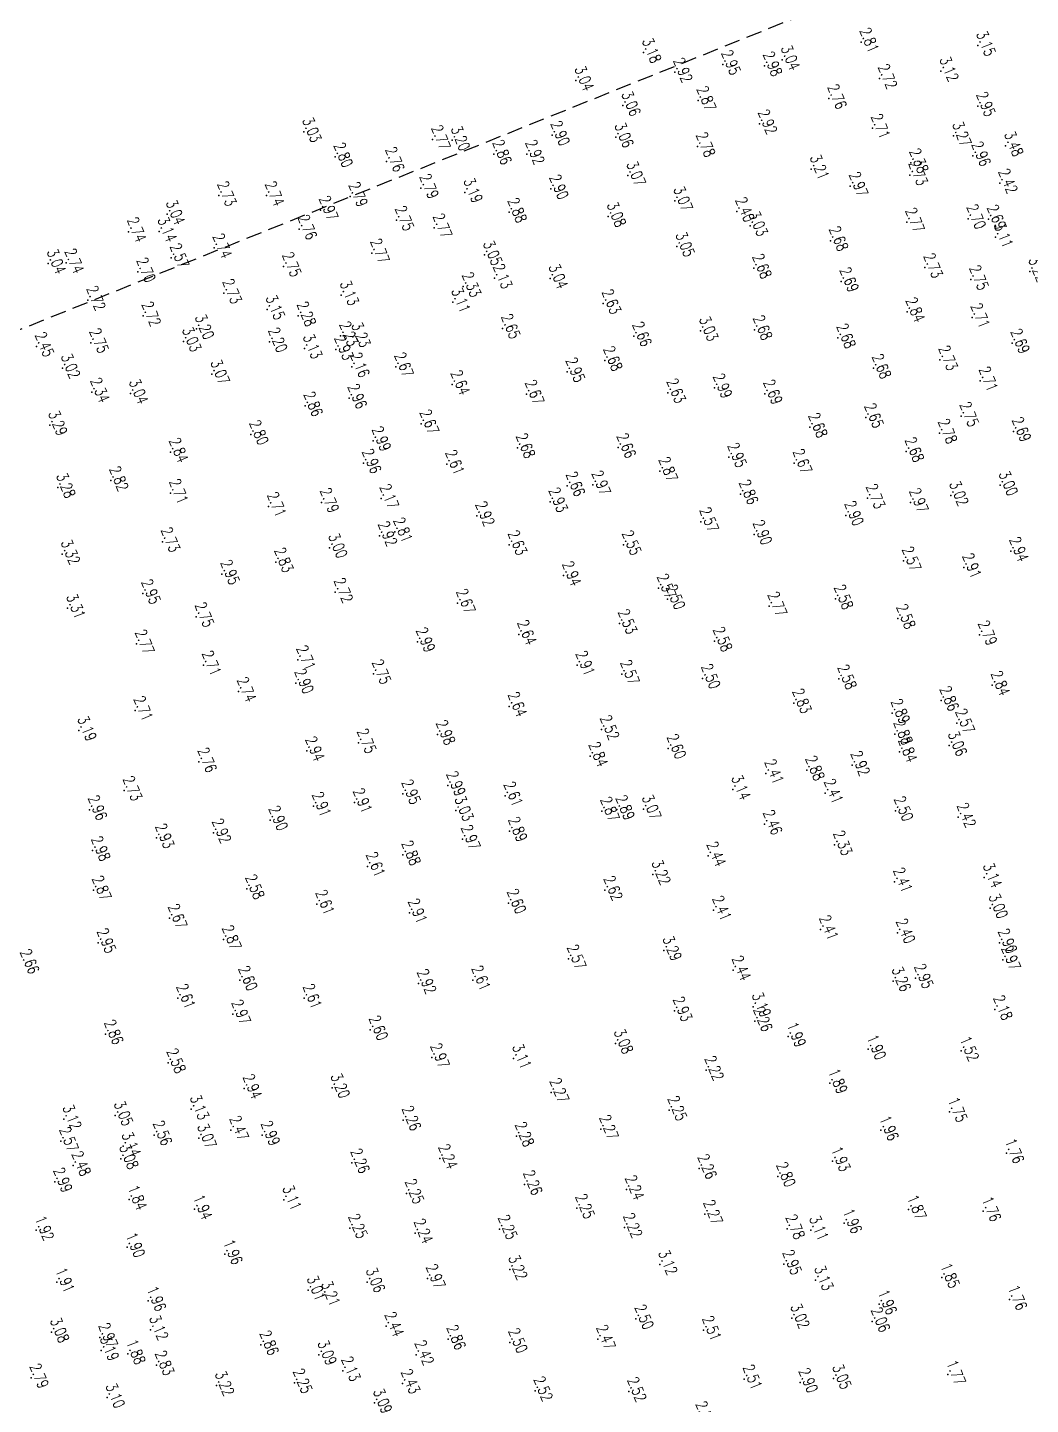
# Model space of a CAD drawing. Header units: millimetres. Extents: x 405522 to 410309, y 2303080 to 2310223.
# Drawn here: x 407136.6 to 407297.1, y 2306973.5 to 2307194 of the extents above; entities that cross this region are included whole.
import ezdxf
from ezdxf.enums import TextEntityAlignment as Align
from ezdxf.xclip import XClip

# ---------------------------------------------------------------- set-up
doc = ezdxf.new("R2010")
doc.units = ezdxf.units.MM
doc.header["$LTSCALE"] = 10
doc.header["$MEASUREMENT"] = 0
doc.header["$XCLIPFRAME"] = 0
doc.linetypes.add('HIDDEN', pattern=[0.375, 0.25, -0.125])
doc.layers.get('Defpoints').update_dxf_attribs({"linetype": 'CONTINUOUS'})
for name, color, linetype in [('caodo', 7, 'CONTINUOUS'), ('DIM', 4, 'CONTINUOUS'), ('mois', 3, 'CONTINUOUS')]:
    doc.layers.add(name, color=color, linetype=linetype)
doc.styles.add('Dien', font='simplex.shx', dxfattribs={"width": 0.75})
doc.styles.add('txt', font='romans.shx', dxfattribs={"height": 0.2})
doc.dimstyles.new('D6.7', dxfattribs={"dimscale": 6.7, "dimtxt": 1.5, "dimasz": 2, "dimexe": 1.5, "dimexo": 0.5, "dimgap": 1, "dimtad": 1, "dimdec": 0, "dimdsep": 46, "dimtxsty": 'Dien', "dimcen": 1, "dimclrd": 256, "dimclre": 256, "dimclrt": 7, "dimaunit": 1, "dimadec": 3, "dimazin": 0, "dimtfac": 1, "dimtdec": 0, "dimtmove": 1, "dimatfit": 0, "dimfxl": 1, "dimtolj": 1, "dimtzin": 0, "dimlwe": -1, "dimarcsym": 0})

# ---------------------------------------------------------------- blocks, each defined once
blk = doc.blocks.new('*D8')
at = {"layer": 'Defpoints', "color": 0, "linetype": 'Continuous'}
for p in [(407688.8, 2307448.84), (407705.66, 2307406.94), (406731.61, 2307015)]:
    blk.add_point(p, dxfattribs=at)
at = {"layer": 'DIM', "linetype": 'Continuous'}
for p, q in [((407704.41, 2307410.04), (407685.05, 2307458.16)), ((406730.36, 2307018.11), (406711, 2307066.22))]:
    blk.add_line(p, q, dxfattribs=at)
at = {"layer": 'DIM', "linetype": 'Continuous', "lineweight": -2}
blk.add_line((406727.19, 2307061.9), (407676.37, 2307443.83), dxfattribs=at)
at = {"layer": 'DIM', "linetype": 'Continuous'}
for points in [[(407675.53, 2307445.9), (407677.2, 2307441.76), (407688.8, 2307448.84)], [(406726.35, 2307063.97), (406728.02, 2307059.83), (406714.75, 2307056.9)]]:
    blk.add_solid(points, dxfattribs=at)
at = {"layer": 'DIM', "color": 7, "linetype": 'Continuous', "insert": (407197.4, 2307263.74), "char_height": 10.05, "attachment_point": 5, "rotation": 21.9189, "style": 'Dien'}
blk.add_mtext('\\A1;1050', dxfattribs=at)
blk = doc.blocks.new('*D10')
at = {"layer": 'Defpoints', "color": 0, "linetype": 'Continuous'}
for p in [(407816.98, 2307451.73), (406697.25, 2307100.41), (406731.61, 2307015)]:
    blk.add_point(p, dxfattribs=at)
at = {"layer": 'DIM'}
for p, q in [((407815.73, 2307454.84), (407778.86, 2307546.46)), ((406730.36, 2307018.11), (406693.5, 2307109.73))]:
    blk.add_line(p, q, dxfattribs=at)
at = {"layer": 'DIM', "linetype": 'Continuous', "lineweight": -2}
blk.add_line((407770.18, 2307532.14), (406709.68, 2307105.41), dxfattribs=at)
at = {"layer": 'DIM', "linetype": 'Continuous'}
for points in [[(407769.34, 2307534.21), (407771.01, 2307530.06), (407782.61, 2307537.14)], [(406708.84, 2307107.48), (406710.51, 2307103.34), (406697.25, 2307100.41)]]:
    blk.add_solid(points, dxfattribs=at)
at = {"layer": 'DIM', "color": 7, "linetype": 'Continuous', "insert": (407235.55, 2307329.65), "char_height": 10.05, "attachment_point": 5, "rotation": 21.9189, "style": 'Dien'}
blk.add_mtext('\\A1;1170', dxfattribs=at)
blk = doc.blocks.new('20')
at = {"layer": 'caodo', "color": 8, "linetype": 'Continuous'}
for p in [(-372.36, -118.52, 0.86), (-337.54, -116.85, 0.49), (-318.87, -117.41, 0.83), (-359.67, -120.44, 0.63), (-353.01, -120.65, 0.66), (-350.15, -119.68, 0.72), (-383.16, -123, 0.72), (-367.36, -121.66, 0.6), (-334.6, -122.67, 0.4), (-324.76, -121.49, 0.8), (-375.66, -127.03, 0.74), (-363.61, -126.21, 0.55), (-342.69, -125.9, 0.44), (-318.88, -127.11, 0.63), (-353.81, -129.94, 0.6), (-426.73, -131.23, 0.71), (-386.99, -131.77, 0.58), (-376.78, -132.08, 0.74), (-335.72, -130.65, 0.39), (-322.74, -131.89, 0.95), (-406.1, -132.45, 0.45), (-402.97, -132.58, 0.88), (-363.71, -133.58, 0.46), (-314.41, -133.47, 1.16), (-421.7, -135.24, 0.48), (-413.46, -135.95, 0.44), (-396.29, -134.8, 0.54), (-391.03, -134.8, 0.6), (-329.6, -136.17, 0.06), (-319.64, -135.06, 0.64), (-374.86, -138.24, 0.75), (-345.51, -137.2, 0.89), (-329.72, -138.14, 0.41), (-407.97, -140.25, 0.47), (-400.94, -140.92, 0.87), (-387.19, -140.36, 0.58), (-339.26, -139.93, 0.65), (-315.34, -139.43, 0.1), (-440.34, -141.44, 0.41), (-432.7, -141.44, 0.42), (-419.32, -141.56, 0.47), (-367.35, -142.27, 0.75), (-448.56, -144.43, 0.72), (-424.07, -143.76, 0.65), (-411.91, -145.38, 0.43), (-393.87, -144.1, 0.56), (-378, -144.78, 0.76), (-357.42, -143.98, 0.08), (-320.42, -145.13, 0.38), (-317.17, -145.19, 0.37), (-454.76, -147.21, 0.42), (-449.89, -147.18, 0.82), (-427.44, -146.81, 0.44), (-405.84, -146.59, 0.45), (-355.31, -146.25, 0.71), (-330.23, -145.67, 0.45), (-441.06, -149.8, 0.42), (-367.01, -149.57, 0.73), (-342.43, -148.65, 0.36), (-316.03, -148.1, 0.79), (-447.93, -151.39, 0.25), (-415.85, -150.63, 0.45), (-397.81, -150.94, 0.73), (-467.62, -152.3, 0.72), (-464.74, -152.22, 0.42), (-453.27, -153.65, 0.38), (-429.95, -152.78, 0.43), (-354.7, -153.05, 0.36), (-327.32, -152.95, 0.41), (-310.54, -153.58, 0.9), (-401.19, -156, 0.01), (-396.2, -154.67, -0.19), (-387.31, -154.68, 0.72), (-340.74, -155.21, 0.37), (-319.99, -154.88, 0.43), (-461.27, -158.18, 0.4), (-439.5, -157.08, 0.41), (-420.73, -157.37, 0.81), (-402.88, -158.51, 0.79), (-378.79, -158.73, 0.31), (-452.43, -160.69, 0.4), (-432.59, -159.65, 0.83), (-427.6, -160.7, -0.04), (-330.17, -160.03, 0.52), (-443.91, -162.77, 0.88), (-394.91, -162.69, 0.33), (-363.24, -163.06, 0.71), (-354.59, -162.9, 0.36), (-319.76, -160.96, 0.39), (-460.8, -164.99, 0.43), (-445.97, -164.77, 0.71), (-432.19, -164.86, -0.12), (-420.82, -163.88, -0.09), (-418.88, -164.05, 0.91), (-373.9, -163.93, 0.34), (-341.24, -164.22, 0.36), (-313.38, -165.05, 0.37), (-469.52, -165.58, 0.13), (-426.62, -165.91, 0.81), (-421.6, -166.09, 0.61), (-465.35, -169.04, 0.7), (-419.03, -168.87, -0.16), (-412, -168.84, 0.35), (-384.57, -169.65, 0.63), (-378.56, -167.84, 0.36), (-335.57, -169.09, 0.36), (-324.92, -167.75, 0.41), (-441.43, -170.02, 0.75), (-402.97, -171.69, 0.32), (-318.47, -171.11, 0.39), (-460.65, -172.9, 0.02), (-454.46, -173.12, 0.72), (-419.46, -173.88, 0.64), (-391.1, -173.23, 0.35), (-368.44, -173.01, 0.31), (-361, -172.21, 0.67), (-352.95, -173.2, 0.37), (-426.52, -175.12, 0.54), (-467.38, -178.18, 0.97), (-407.94, -177.98, 0.35), (-345.75, -178.52, 0.36), (-336.78, -176.97, 0.33), (-321.54, -176.76, 0.43), (-435.21, -179.68, 0.48), (-415.61, -180.69, 0.67), (-325, -179.47, 0.46), (-313.16, -179.19, 0.37), (-448.05, -182.51, 0.52), (-392.53, -181.8, 0.36), (-376.41, -181.78, 0.34), (-330.31, -182.43, 0.36), (-417.16, -184.27, 0.64), (-403.85, -184.44, 0.29), (-358.69, -183.31, 0.63), (-348.24, -184.3, 0.35), (-457.61, -187.07, 0.5), (-369.72, -185.57, 0.55), (-466.1, -188.17, 0.96), (-448.04, -189.1, 0.39), (-384.55, -187.92, 0.34), (-380.44, -187.75, 0.65), (-356.83, -189.23, 0.54), (-323.19, -189.44, 0.7), (-315.29, -187.82, 0.68), (-432.36, -191.2, 0.39), (-423.91, -190.55, 0.47), (-414.36, -189.92, -0.15), (-387.32, -190.47, 0.61), (-336.53, -189.89, 0.41), (-329.61, -190.57, 0.65), (-399.03, -192.69, 0.6), (-363.17, -193.65, 0.25), (-339.97, -192.63, 0.58), (-414.61, -195.89, 0.6), (-412.16, -195.27, 0.49), (-354.63, -195.68, 0.58), (-449.35, -196.85, 0.41), (-422.58, -197.81, 0.68), (-393.84, -197.34, 0.31), (-375.57, -197.34, 0.23), (-313.6, -198.38, 0.62), (-465.36, -198.84, 1), (-431.22, -200.1, 0.51), (-330.76, -199.92, 0.25), (-439.82, -202.05, 0.63), (-385.14, -202.27, 0.62), (-321.1, -201, 0.59), (-421.68, -204.95, 0.4), (-369.98, -204.28, 0.25), (-452.49, -205.17, 0.63), (-402.1, -206.69, 0.35), (-368.54, -206.03, 0.18), (-352.25, -207.16, 0.45), (-341.64, -206.02, 0.26), (-464.51, -207.51, 0.99), (-443.92, -208.86, 0.43), (-331.67, -209.14, 0.26), (-376.22, -209.95, 0.21), (-453.49, -213.21, 0.45), (-408.53, -212.87, 0.67), (-392.32, -211.69, 0.32), (-360.99, -212.77, 0.26), (-318.6, -211.76, 0.47), (-427.67, -215.75, 0.39), (-442.79, -216.6, 0.39), (-415.59, -217.99, 0.43), (-382.97, -216.62, 0.59), (-375.85, -218.08, 0.25), (-427.98, -219.5, 0.58), (-362.9, -218.73, 0.18), (-341.09, -218.82, 0.26), (-316.55, -219.83, 0.52), (-437.18, -220.82, 0.42), (-324.73, -222.28, 0.54), (-453.71, -223.86, 0.39), (-393.84, -223.21, 0.32), (-348.3, -222.68, 0.51), (-332.55, -224.31, 0.57), (-379.08, -226.92, 0.2), (-322.21, -225.89, 0.25), (-462.72, -227.09, 0.87), (-417.98, -229.08, 0.43), (-405.33, -227.71, 0.66), (-332.13, -227.69, 0.56), (-426.25, -230.32, 0.62), (-380.9, -231.21, 0.52), (-368.39, -229.95, 0.28), (-331.38, -230.5, 0.52), (-323.43, -229.5, 0.74), (-443.49, -232.12, 0.44), (-346.22, -233.42, 0.56), (-338.96, -232.65, 0.6), (-403.67, -235.89, 0.67), (-352.76, -233.97, 0.09), (-455.45, -236.68, 0.41), (-410.85, -237.22, 0.63), (-394.49, -237.55, 0.29), (-358.07, -236.52, 0.82), (-343.26, -237.11, 0.09), (-461.03, -239.76, 0.64), (-425.19, -239.2, 0.59), (-418.62, -238.62, 0.59), (-402.38, -239.9, 0.71), (-379.05, -239.98, 0.55), (-376.6, -239.73, 0.57), (-372.37, -239.68, 0.75), (-332.04, -239.92, 0.18), (-432.12, -241.43, 0.58), (-353, -242.1, 0.14), (-321.99, -240.96, 0.1), (-450.28, -244.28, 0.61), (-441.18, -243.47, 0.6), (-401.32, -244.5, 0.65), (-393.79, -243.2, 0.57), (-460.52, -246.31, 0.66), (-341.78, -245.4, 0.01), (-416.52, -248.83, 0.29), (-410.85, -247.01, 0.56), (-362.02, -247.17, 0.12), (-370.84, -250.11, 0.9), (-332.17, -251.32, 0.09), (-317.82, -250.59, 0.82), (-460.37, -252.63, 0.55), (-435.86, -252.42, 0.26), (-378.52, -252.65, 0.3), (-424.62, -254.89, 0.29), (-393.98, -254.73, 0.28), (-316.89, -255.51, 0.68), (-448.23, -257.14, 0.35), (-409.82, -256.28, 0.59), (-361.13, -255.84, 0.09), (-344.01, -258.95, 0.09), (-331.72, -259.5, 0.08), (-459.61, -261.06, 0.63), (-439.57, -260.56, 0.55), (-369.08, -262.28, 0.97), (-315.4, -261.1, 0.58), (-384.37, -263.66, 0.25), (-314.86, -263.81, 0.65), (-358, -265.44, 0.12), (-328.81, -266.73, 0.63), (-436.97, -267.06, 0.28), (-408.36, -267.58, 0.6), (-399.66, -267.03, 0.29), (-332.41, -267.21, 0.94), (-446.88, -269.95, 0.29), (-426.65, -269.95, 0.29), (-438.06, -272.49, 0.65), (-367.41, -271.99, 0.61), (-354.8, -271.31, 0.87), (-316.15, -271.77, -0.14), (-416.08, -275.02, 0.28), (-354.56, -273.61, -0.06), (-458.44, -275.69, 0.54), (-376.86, -277.18, 0.76), (-349.21, -276.1, -0.33), (-406.24, -279.46, 0.65), (-393.14, -279.58, 0.79), (-336.39, -278.11, -0.42), (-321.5, -278.35, -0.8), (-448.45, -280.28, 0.26), (-362.35, -281.48, -0.1), (-436.25, -284.4, 0.62), (-422.19, -284.28, 0.88), (-342.55, -283.56, -0.43), (-387.14, -285.03, -0.05), (-456.88, -288.72, 0.73), (-444.73, -287.73, 0.81), (-368.25, -287.89, -0.07), (-323.4, -288.13, -0.57), (-465.11, -289.32, 0.8), (-410.8, -289.47, -0.06), (-379.21, -290.92, -0.05), (-465.62, -292.86, 0.25), (-450.64, -291.85, 0.24), (-443.53, -292.34, 0.75), (-438.38, -291.07, 0.15), (-433.37, -291.87, 0.67), (-392.7, -292.04, -0.04), (-334.36, -291.08, -0.36), (-455.64, -293.65, 0.82), (-314.29, -294.73, -0.56), (-463.65, -296.73, 0.16), (-456.02, -295.65, 0.76), (-419.01, -296.31, -0.06), (-404.96, -295.61, -0.08), (-363.47, -297.21, -0.06), (-342.09, -296.02, -0.39), (-466.58, -299.37, 0.67), (-391.38, -299.79, -0.06), (-350.88, -298.48, 0.48), (-410.31, -301.19, -0.07), (-375.08, -300.58, -0.08), (-454.67, -302.2, -0.48), (-444.19, -303.73, -0.38), (-429.91, -302.22, 0.79), (-383.02, -303.57, -0.07), (-329.93, -303.76, -0.45), (-317.98, -304.03, -0.56), (-362.54, -304.54, -0.05), (-340.25, -305.96, -0.36), (-469.53, -307.1, -0.4), (-419.37, -306.76, -0.07), (-408.89, -307.55, -0.08), (-395.4, -306.92, -0.07), (-375.39, -306.65, -0.1), (-349.38, -306.86, 0.46), (-345.6, -307.07, 0.79), (-454.98, -309.79, -0.42), (-439.37, -310.92, -0.36), (-369.76, -312.59, 0.8), (-349.88, -312.54, 0.63), (-406.93, -314.81, 0.65), (-393.77, -313.36, 0.9), (-344.82, -315.07, 0.81), (-324.62, -314.68, -0.47), (-466.23, -315.41, -0.41), (-426.01, -316.7, 0.69), (-416.56, -315.39, 0.74), (-451.6, -318.39, -0.36), (-423.72, -317.55, 0.89), (-334.64, -318.94, -0.36), (-313.81, -318.21, -0.56), (-373.56, -321.29, 0.18), (-348.62, -321.18, 0.7), (-335.74, -321.73, -0.26), (-467.09, -323.42, 0.76), (-451.24, -323.04, 0.8), (-413.56, -322.46, 0.12), (-362.74, -323.11, 0.19), (-459.34, -324.25, 0.65), (-433.57, -325.44, 0.54), (-403.64, -324.56, 0.54), (-393.76, -325.07, 0.18), (-379.68, -324.54, 0.15), (-459.13, -326.33, 0.87), (-454.89, -326.91, -0.44), (-424.29, -327.04, 0.77), (-408.74, -327.02, 0.1), (-450.3, -328.68, 0.51), (-420.47, -329.61, -0.19), (-323.66, -330.22, -0.55), (-470.37, -330.74, 0.47), (-440.7, -331.95, 0.9), (-428.22, -331.54, -0.07), (-410.94, -331.62, 0.11), (-389.72, -332.8, 0.2), (-374.72, -332.9, 0.2), (-356.23, -330.92, 0.19), (-347.31, -331.46, 0.58), (-341.94, -330.86, 0.73), (-458.2, -333.9, 0.78), (-415.41, -334.75, 0.77)]:
    blk.add_point(p, dxfattribs=at)
at = {"layer": 'caodo', "color": 8, "linetype": 'Continuous', "style": 'txt', "width": 0.75}
for s, p in [('2.81', (-337.04, -116.85, 0.49)), ('3.18', (-371.86, -118.52, 0.86)), ('3.15', (-318.37, -117.41, 0.83)), ('2.95', (-359.17, -120.44, 0.63)), ('2.98', (-352.51, -120.65, 0.66)), ('3.04', (-349.65, -119.68, 0.72)), ('3.04', (-382.66, -123, 0.72)), ('2.92', (-366.86, -121.66, 0.6)), ('2.72', (-334.1, -122.67, 0.4)), ('3.12', (-324.26, -121.49, 0.8)), ('3.06', (-375.16, -127.03, 0.74)), ('2.87', (-363.11, -126.21, 0.55)), ('2.76', (-342.19, -125.9, 0.44)), ('2.95', (-318.38, -127.11, 0.63)), ('2.92', (-353.31, -129.94, 0.6)), ('3.03', (-426.23, -131.23, 0.71)), ('2.90', (-386.49, -131.77, 0.58)), ('3.06', (-376.28, -132.08, 0.74)), ('2.71', (-335.22, -130.65, 0.39)), ('3.27', (-322.24, -131.89, 0.95)), ('2.77', (-405.6, -132.45, 0.45)), ('3.20', (-402.47, -132.58, 0.88)), ('2.78', (-363.21, -133.58, 0.46)), ('3.48', (-313.91, -133.47, 1.16)), ('2.80', (-421.2, -135.24, 0.48)), ('2.76', (-412.96, -135.95, 0.44)), ('2.86', (-395.79, -134.8, 0.54)), ('2.92', (-390.53, -134.8, 0.6)), ('2.38', (-329.1, -136.17, 0.06)), ('2.96', (-319.14, -135.06, 0.64)), ('3.07', (-374.36, -138.24, 0.75)), ('3.21', (-345.01, -137.2, 0.89)), ('2.73', (-329.22, -138.14, 0.41)), ('2.79', (-407.47, -140.25, 0.47)), ('3.19', (-400.44, -140.92, 0.87)), ('2.90', (-386.69, -140.36, 0.58)), ('2.97', (-338.76, -139.93, 0.65)), ('2.42', (-314.84, -139.43, 0.1)), ('2.73', (-439.84, -141.44, 0.41)), ('2.74', (-432.2, -141.44, 0.42)), ('2.79', (-418.82, -141.56, 0.47)), ('3.07', (-366.85, -142.27, 0.75)), ('3.04', (-448.06, -144.43, 0.72)), ('2.97', (-423.57, -143.76, 0.65)), ('2.75', (-411.41, -145.38, 0.43)), ('2.88', (-393.37, -144.1, 0.56)), ('3.08', (-377.5, -144.78, 0.76)), ('2.40', (-356.92, -143.98, 0.08)), ('2.70', (-319.92, -145.13, 0.38)), ('2.69', (-316.67, -145.19, 0.37)), ('2.74', (-454.26, -147.21, 0.42)), ('3.14', (-449.39, -147.18, 0.82)), ('2.76', (-426.94, -146.81, 0.44)), ('2.77', (-405.34, -146.59, 0.45)), ('3.03', (-354.81, -146.25, 0.71)), ('2.77', (-329.73, -145.67, 0.45)), ('2.74', (-440.56, -149.8, 0.42)), ('3.05', (-366.51, -149.57, 0.73)), ('2.68', (-341.93, -148.65, 0.36)), ('3.11', (-315.53, -148.1, 0.79)), ('2.57', (-447.43, -151.39, 0.25)), ('2.77', (-415.35, -150.63, 0.45)), ('3.05', (-397.31, -150.94, 0.73)), ('3.04', (-467.12, -152.3, 0.72)), ('2.74', (-464.24, -152.22, 0.42)), ('2.70', (-452.77, -153.65, 0.38)), ('2.75', (-429.45, -152.78, 0.43)), ('2.68', (-354.2, -153.05, 0.36)), ('2.73', (-326.82, -152.95, 0.41)), ('3.22', (-310.04, -153.58, 0.9)), ('2.33', (-400.69, -156, 0.01)), ('2.13', (-395.7, -154.67, -0.19)), ('3.04', (-386.81, -154.68, 0.72)), ('2.69', (-340.24, -155.21, 0.37)), ('2.75', (-319.49, -154.88, 0.43)), ('2.72', (-460.77, -158.18, 0.4)), ('2.73', (-439, -157.08, 0.41)), ('3.13', (-420.23, -157.37, 0.81)), ('3.11', (-402.38, -158.51, 0.79)), ('2.63', (-378.29, -158.73, 0.31)), ('2.72', (-451.93, -160.69, 0.4)), ('3.15', (-432.09, -159.65, 0.83)), ('2.28', (-427.1, -160.7, -0.04)), ('2.84', (-329.67, -160.03, 0.52)), ('3.20', (-443.41, -162.77, 0.88)), ('2.65', (-394.41, -162.69, 0.33)), ('3.03', (-362.74, -163.06, 0.71)), ('2.68', (-354.09, -162.9, 0.36)), ('2.71', (-319.26, -160.96, 0.39)), ('2.75', (-460.3, -164.99, 0.43)), ('3.03', (-445.47, -164.77, 0.71)), ('2.20', (-431.69, -164.86, -0.12)), ('2.23', (-420.32, -163.88, -0.09)), ('3.23', (-418.38, -164.05, 0.91)), ('2.66', (-373.4, -163.93, 0.34)), ('2.68', (-340.74, -164.22, 0.36)), ('2.69', (-312.88, -165.05, 0.37)), ('2.45', (-469.02, -165.58, 0.13)), ('3.13', (-426.12, -165.91, 0.81)), ('2.93', (-421.1, -166.09, 0.61)), ('3.02', (-464.85, -169.04, 0.7)), ('2.16', (-418.53, -168.87, -0.16)), ('2.67', (-411.5, -168.84, 0.35)), ('2.95', (-384.07, -169.65, 0.63)), ('2.68', (-378.06, -167.84, 0.36)), ('2.68', (-335.07, -169.09, 0.36)), ('2.73', (-324.42, -167.75, 0.41)), ('3.07', (-440.93, -170.02, 0.75)), ('2.64', (-402.47, -171.69, 0.32)), ('2.71', (-317.97, -171.11, 0.39)), ('2.34', (-460.15, -172.9, 0.02)), ('3.04', (-453.96, -173.12, 0.72)), ('2.96', (-418.96, -173.88, 0.64)), ('2.67', (-390.6, -173.23, 0.35)), ('2.63', (-367.94, -173.01, 0.31)), ('2.99', (-360.5, -172.21, 0.67)), ('2.69', (-352.45, -173.2, 0.37)), ('2.86', (-426.02, -175.12, 0.54)), ('3.29', (-466.88, -178.18, 0.97)), ('2.67', (-407.44, -177.98, 0.35)), ('2.68', (-345.25, -178.52, 0.36)), ('2.65', (-336.28, -176.97, 0.33)), ('2.75', (-321.04, -176.76, 0.43)), ('2.80', (-434.71, -179.68, 0.48)), ('2.99', (-415.11, -180.69, 0.67)), ('2.78', (-324.5, -179.47, 0.46)), ('2.69', (-312.66, -179.19, 0.37)), ('2.84', (-447.55, -182.51, 0.52)), ('2.68', (-392.03, -181.8, 0.36)), ('2.66', (-375.91, -181.78, 0.34)), ('2.68', (-329.81, -182.43, 0.36)), ('2.96', (-416.66, -184.27, 0.64)), ('2.61', (-403.35, -184.44, 0.29)), ('2.95', (-358.19, -183.31, 0.63)), ('2.67', (-347.74, -184.3, 0.35)), ('2.82', (-457.11, -187.07, 0.5)), ('2.87', (-369.22, -185.57, 0.55)), ('3.28', (-465.6, -188.17, 0.96)), ('2.71', (-447.54, -189.1, 0.39)), ('2.66', (-384.05, -187.92, 0.34)), ('2.97', (-379.94, -187.75, 0.65)), ('2.86', (-356.33, -189.23, 0.54)), ('3.02', (-322.69, -189.44, 0.7)), ('3.00', (-314.79, -187.82, 0.68)), ('2.71', (-431.86, -191.2, 0.39)), ('2.79', (-423.41, -190.55, 0.47)), ('2.17', (-413.86, -189.92, -0.15)), ('2.93', (-386.82, -190.47, 0.61)), ('2.73', (-336.03, -189.89, 0.41)), ('2.97', (-329.11, -190.57, 0.65)), ('2.92', (-398.53, -192.69, 0.6)), ('2.57', (-362.67, -193.65, 0.25)), ('2.90', (-339.47, -192.63, 0.58)), ('2.92', (-414.11, -195.89, 0.6)), ('2.81', (-411.66, -195.27, 0.49)), ('2.90', (-354.13, -195.68, 0.58)), ('2.73', (-448.85, -196.85, 0.41)), ('3.00', (-422.08, -197.81, 0.68)), ('2.63', (-393.34, -197.34, 0.31)), ('2.55', (-375.07, -197.34, 0.23)), ('2.94', (-313.1, -198.38, 0.62)), ('3.32', (-464.86, -198.84, 1)), ('2.83', (-430.72, -200.1, 0.51)), ('2.57', (-330.26, -199.92, 0.25)), ('2.95', (-439.32, -202.05, 0.63)), ('2.94', (-384.64, -202.27, 0.62)), ('2.91', (-320.6, -201, 0.59)), ('2.72', (-421.18, -204.95, 0.4)), ('2.57', (-369.48, -204.28, 0.25)), ('2.95', (-451.99, -205.17, 0.63)), ('2.67', (-401.6, -206.69, 0.35)), ('2.50', (-368.04, -206.03, 0.18)), ('2.77', (-351.75, -207.16, 0.45)), ('2.58', (-341.14, -206.02, 0.26)), ('3.31', (-464.01, -207.51, 0.99)), ('2.75', (-443.42, -208.86, 0.43)), ('2.58', (-331.17, -209.14, 0.26)), ('2.53', (-375.72, -209.95, 0.21)), ('2.77', (-452.99, -213.21, 0.45)), ('2.99', (-408.03, -212.87, 0.67)), ('2.64', (-391.82, -211.69, 0.32)), ('2.58', (-360.49, -212.77, 0.26)), ('2.79', (-318.1, -211.76, 0.47)), ('2.71', (-427.17, -215.75, 0.39)), ('2.71', (-442.29, -216.6, 0.39)), ('2.75', (-415.09, -217.99, 0.43)), ('2.91', (-382.47, -216.62, 0.59)), ('2.57', (-375.35, -218.08, 0.25)), ('2.90', (-427.48, -219.5, 0.58)), ('2.50', (-362.4, -218.73, 0.18)), ('2.58', (-340.59, -218.82, 0.26)), ('2.84', (-316.05, -219.83, 0.52)), ('2.74', (-436.68, -220.82, 0.42)), ('2.83', (-347.8, -222.68, 0.51)), ('2.86', (-324.23, -222.28, 0.54)), ('2.71', (-453.21, -223.86, 0.39)), ('2.64', (-393.34, -223.21, 0.32)), ('2.89', (-332.05, -224.31, 0.57)), ('3.19', (-462.22, -227.09, 0.87)), ('2.52', (-378.58, -226.92, 0.2)), ('2.57', (-321.71, -225.89, 0.25)), ('2.75', (-417.48, -229.08, 0.43)), ('2.98', (-404.83, -227.71, 0.66)), ('2.88', (-331.63, -227.69, 0.56)), ('2.94', (-425.75, -230.32, 0.62)), ('2.84', (-380.4, -231.21, 0.52)), ('2.60', (-367.89, -229.95, 0.28)), ('2.84', (-330.88, -230.5, 0.52)), ('3.06', (-322.93, -229.5, 0.74)), ('2.76', (-442.99, -232.12, 0.44)), ('2.88', (-345.72, -233.42, 0.56)), ('2.92', (-338.46, -232.65, 0.6)), ('2.99', (-403.17, -235.89, 0.67)), ('2.41', (-352.26, -233.97, 0.09)), ('2.73', (-454.95, -236.68, 0.41)), ('2.95', (-410.35, -237.22, 0.63)), ('2.61', (-393.99, -237.55, 0.29)), ('3.14', (-357.57, -236.52, 0.82)), ('2.41', (-342.76, -237.11, 0.09)), ('2.96', (-460.53, -239.76, 0.64)), ('2.91', (-424.69, -239.2, 0.59)), ('2.91', (-418.12, -238.62, 0.59)), ('3.03', (-401.88, -239.9, 0.71)), ('2.87', (-378.55, -239.98, 0.55)), ('2.89', (-376.1, -239.73, 0.57)), ('3.07', (-371.87, -239.68, 0.75)), ('2.50', (-331.54, -239.92, 0.18)), ('2.90', (-431.62, -241.43, 0.58)), ('2.46', (-352.5, -242.1, 0.14)), ('2.42', (-321.49, -240.96, 0.1)), ('2.93', (-449.78, -244.28, 0.61)), ('2.92', (-440.68, -243.47, 0.6)), ('2.97', (-400.82, -244.5, 0.65)), ('2.89', (-393.29, -243.2, 0.57)), ('2.98', (-460.02, -246.31, 0.66)), ('2.33', (-341.28, -245.4, 0.01)), ('2.61', (-416.02, -248.83, 0.29)), ('2.88', (-410.35, -247.01, 0.56)), ('2.44', (-361.52, -247.17, 0.12)), ('3.22', (-370.34, -250.11, 0.9)), ('2.41', (-331.67, -251.32, 0.09)), ('3.14', (-317.32, -250.59, 0.82)), ('2.87', (-459.87, -252.63, 0.55)), ('2.58', (-435.36, -252.42, 0.26)), ('2.62', (-378.02, -252.65, 0.3)), ('2.61', (-424.12, -254.89, 0.29)), ('2.60', (-393.48, -254.73, 0.28)), ('3.00', (-316.39, -255.51, 0.68)), ('2.67', (-447.73, -257.14, 0.35)), ('2.91', (-409.32, -256.28, 0.59)), ('2.41', (-360.63, -255.84, 0.09)), ('2.41', (-343.51, -258.95, 0.09)), ('2.40', (-331.22, -259.5, 0.08)), ('2.95', (-459.11, -261.06, 0.63)), ('2.87', (-439.07, -260.56, 0.55)), ('3.29', (-368.58, -262.28, 0.97)), ('2.90', (-314.9, -261.1, 0.58)), ('2.66', (-471.4, -264.38, 0.34)), ('2.57', (-383.87, -263.66, 0.25)), ('2.97', (-314.36, -263.81, 0.65)), ('2.44', (-357.5, -265.44, 0.12)), ('2.95', (-328.31, -266.73, 0.63)), ('2.60', (-436.47, -267.06, 0.28)), ('2.92', (-407.86, -267.58, 0.6)), ('2.61', (-399.16, -267.03, 0.29)), ('3.26', (-331.91, -267.21, 0.94)), ('2.61', (-446.38, -269.95, 0.29)), ('2.61', (-426.15, -269.95, 0.29)), ('2.97', (-437.56, -272.49, 0.65)), ('2.93', (-366.91, -271.99, 0.61)), ('3.19', (-354.3, -271.31, 0.87)), ('2.18', (-315.65, -271.77, -0.14)), ('2.60', (-415.58, -275.02, 0.28)), ('2.26', (-354.06, -273.61, -0.06)), ('2.86', (-457.94, -275.69, 0.54)), ('3.08', (-376.36, -277.18, 0.76)), ('1.99', (-348.71, -276.1, -0.33)), ('2.97', (-405.74, -279.46, 0.65)), ('3.11', (-392.64, -279.58, 0.79)), ('1.90', (-335.89, -278.11, -0.42)), ('1.52', (-321, -278.35, -0.8)), ('2.58', (-447.95, -280.28, 0.26)), ('2.22', (-361.85, -281.48, -0.1)), ('2.94', (-435.75, -284.4, 0.62)), ('3.20', (-421.69, -284.28, 0.88)), ('1.89', (-342.05, -283.56, -0.43)), ('2.27', (-386.64, -285.03, -0.05)), ('3.05', (-456.38, -288.72, 0.73)), ('3.13', (-444.23, -287.73, 0.81)), ('2.25', (-367.75, -287.89, -0.07)), ('1.75', (-322.9, -288.13, -0.57)), ('3.12', (-464.61, -289.32, 0.8)), ('2.26', (-410.3, -289.47, -0.06)), ('2.27', (-378.71, -290.92, -0.05)), ('2.57', (-465.12, -292.86, 0.25)), ('2.56', (-450.14, -291.85, 0.24)), ('3.07', (-443.03, -292.34, 0.75)), ('2.47', (-437.88, -291.07, 0.15)), ('2.99', (-432.87, -291.87, 0.67)), ('2.28', (-392.2, -292.04, -0.04)), ('1.96', (-333.86, -291.08, -0.36)), ('3.14', (-455.14, -293.65, 0.82)), ('1.76', (-313.79, -294.73, -0.56)), ('2.48', (-463.15, -296.73, 0.16)), ('3.08', (-455.52, -295.65, 0.76)), ('2.26', (-418.51, -296.31, -0.06)), ('2.24', (-404.46, -295.61, -0.08)), ('2.26', (-362.97, -297.21, -0.06)), ('1.93', (-341.59, -296.02, -0.39)), ('2.99', (-466.08, -299.37, 0.67)), ('2.26', (-390.88, -299.79, -0.06)), ('2.80', (-350.38, -298.48, 0.48)), ('2.25', (-409.81, -301.19, -0.07)), ('2.24', (-374.58, -300.58, -0.08)), ('1.84', (-454.17, -302.2, -0.48)), ('1.94', (-443.69, -303.73, -0.38)), ('3.11', (-429.41, -302.22, 0.79)), ('2.25', (-382.52, -303.57, -0.07)), ('1.87', (-329.43, -303.76, -0.45)), ('1.76', (-317.48, -304.03, -0.56)), ('2.27', (-362.04, -304.54, -0.05)), ('1.96', (-339.75, -305.96, -0.36)), ('1.92', (-469.03, -307.1, -0.4)), ('2.25', (-418.87, -306.76, -0.07)), ('2.24', (-408.39, -307.55, -0.08)), ('2.25', (-394.9, -306.92, -0.07)), ('2.22', (-374.89, -306.65, -0.1)), ('2.78', (-348.88, -306.86, 0.46)), ('3.11', (-345.1, -307.07, 0.79)), ('1.90', (-454.48, -309.79, -0.42)), ('1.96', (-438.87, -310.92, -0.36)), ('3.12', (-369.26, -312.59, 0.8)), ('2.95', (-349.38, -312.54, 0.63)), ('2.97', (-406.43, -314.81, 0.65)), ('3.22', (-393.27, -313.36, 0.9)), ('3.13', (-344.32, -315.07, 0.81)), ('1.85', (-324.12, -314.68, -0.47)), ('1.91', (-465.73, -315.41, -0.41)), ('3.01', (-425.51, -316.7, 0.69)), ('3.21', (-423.22, -317.55, 0.89)), ('3.06', (-416.06, -315.39, 0.74)), ('1.96', (-451.1, -318.39, -0.36)), ('1.96', (-334.14, -318.94, -0.36)), ('1.76', (-313.31, -318.21, -0.56)), ('2.50', (-373.06, -321.29, 0.18)), ('3.02', (-348.12, -321.18, 0.7)), ('2.06', (-335.24, -321.73, -0.26)), ('3.08', (-466.59, -323.42, 0.76)), ('3.12', (-450.74, -323.04, 0.8)), ('2.44', (-413.06, -322.46, 0.12)), ('2.51', (-362.24, -323.11, 0.19)), ('2.97', (-458.84, -324.25, 0.65)), ('3.19', (-458.63, -326.33, 0.87)), ('2.86', (-433.07, -325.44, 0.54)), ('2.86', (-403.14, -324.56, 0.54)), ('2.50', (-393.26, -325.07, 0.18)), ('2.47', (-379.18, -324.54, 0.15)), ('1.88', (-454.39, -326.91, -0.44)), ('3.09', (-423.79, -327.04, 0.77)), ('2.42', (-408.24, -327.02, 0.1)), ('2.83', (-449.8, -328.68, 0.51)), ('2.13', (-419.97, -329.61, -0.19)), ('1.77', (-323.16, -330.22, -0.55)), ('2.79', (-469.87, -330.74, 0.47)), ('3.22', (-440.2, -331.95, 0.9)), ('2.25', (-427.72, -331.54, -0.07)), ('2.43', (-410.44, -331.62, 0.11)), ('2.52', (-389.22, -332.8, 0.2)), ('2.52', (-374.22, -332.9, 0.2)), ('2.51', (-355.73, -330.92, 0.19)), ('2.90', (-346.81, -331.46, 0.58)), ('3.05', (-341.44, -330.86, 0.73)), ('3.10', (-457.7, -333.9, 0.78)), ('3.09', (-414.91, -334.75, 0.77)), ('2.52', (-363.29, -336.78, 0.2))]:
    blk.add_text(s, height=1.8, rotation=292, dxfattribs=at).set_placement(p, align=Align.CENTER)

msp = doc.modelspace()

# ---------------------------------------------------------------- linework, layer by layer
at = {"layer": 'mois', "color": 6, "linetype": 'HIDDEN'}
msp.add_lwpolyline([(406742.66, 2306987.54), (407088.98, 2306054.36), (408088.11, 2306456.46), (407716.71, 2307379.48)], close=True, dxfattribs=at)

# ---------------------------------------------------------------- block references
at = {"layer": 'caodo', "linetype": 'Continuous'}
ref = msp.add_blockref('20', (407607.56, 2307308.49, 2.32), dxfattribs=at)
XClip(ref).set_block_clipping_path([(-1349.6056714252, -661.9058657554), (-160.2432635269, -789.0626177704), (-158.37, -682.7400000002), (-152.5537012776, -565.1435954412), (-154.4567852021, -515.7710593813), (-164.5656294519, -479.7079773764), (-169.8483049072, -457.4688106682), (-166.8279659872, -442.0162156662), (-126.7827336918, -389.4443280851), (-106.0518872158, -361.8542004311), (-63.7794437606, -462.4105278351), (-33.4664476524, -538.7088304474), (-26.8309580461, -536.6440252331), (-14.1947287806, -530.290072049), (2.8735610212, -522.7809317391), (21.7790860042, -516.4300709004), (33.4963699727, -516.3916891841), (41.8323397201, -526.5245847343), (49.3870018656, -538.8965703272), (57.5814736318, -547.8425059784), (240.790552864, -478.5933098081), (312.7168333768, -453.5233669193), (469.9752955258, -835.1642690971), (381.01757411, -875.9365015272), (340.0535600581, -891.0018749475), (281.9833174138, -920.0360526661), (270.299792853, -925.8934261841), (259.6497187838, -926.485182072), (238.1363249943, -935.8876169724), (231.3903178959, -941.3565830942), (234.2801903864, -952.6351198461), (233.349513785, -963.7375780144), (228.571532146, -974.9643217223), (217.3702047821, -983.9257580563), (203.9138266848, -988.0474594873), (188.6712767056, -983.9718116582), (177.3884057824, -980.8930276111), (171.5204358988, -984.3872820092), (-73.6457281185, -1086.5773775354), (-160.7232604475, -789.403599048), (-175.8663177838, -787.8968891632), (-1242.6150691518, -731.5018647434), (-1048.644501777, -1275.3187000523), (-581.3011768161, -1893.663355621), (45.2581508098, -1711.1176481554), (672.5305126871, -1468.6534206932), (1174.4624007965, -665.2848953921), (720.1397881705, 463.7992460099), (-44.8650585066, 588.3045099438), (-757.8349164568, 52.9536143756)])

# ---------------------------------------------------------------- dimensions: what is measured, and where the dimension line sits
at = {"layer": 'DIM', "linetype": 'Continuous'}
for base, p1, p2, picture, middle in [((406697.25, 2307100.41), (407816.98, 2307451.73), (406731.61, 2307015), '*D10', (407235.55, 2307329.65)), ((407688.8, 2307448.84), (406731.61, 2307015), (407705.66, 2307406.94), '*D8', (407197.4, 2307263.74))]:
    dim = msp.add_linear_dim(base=base, p1=p1, p2=p2, angle=21.9189, dimstyle='D6.7', dxfattribs=at)
    dim.commit()
    dim.dimension.update_dxf_attribs({"geometry": picture, "text_midpoint": middle})

doc.saveas('drawing.dxf')
